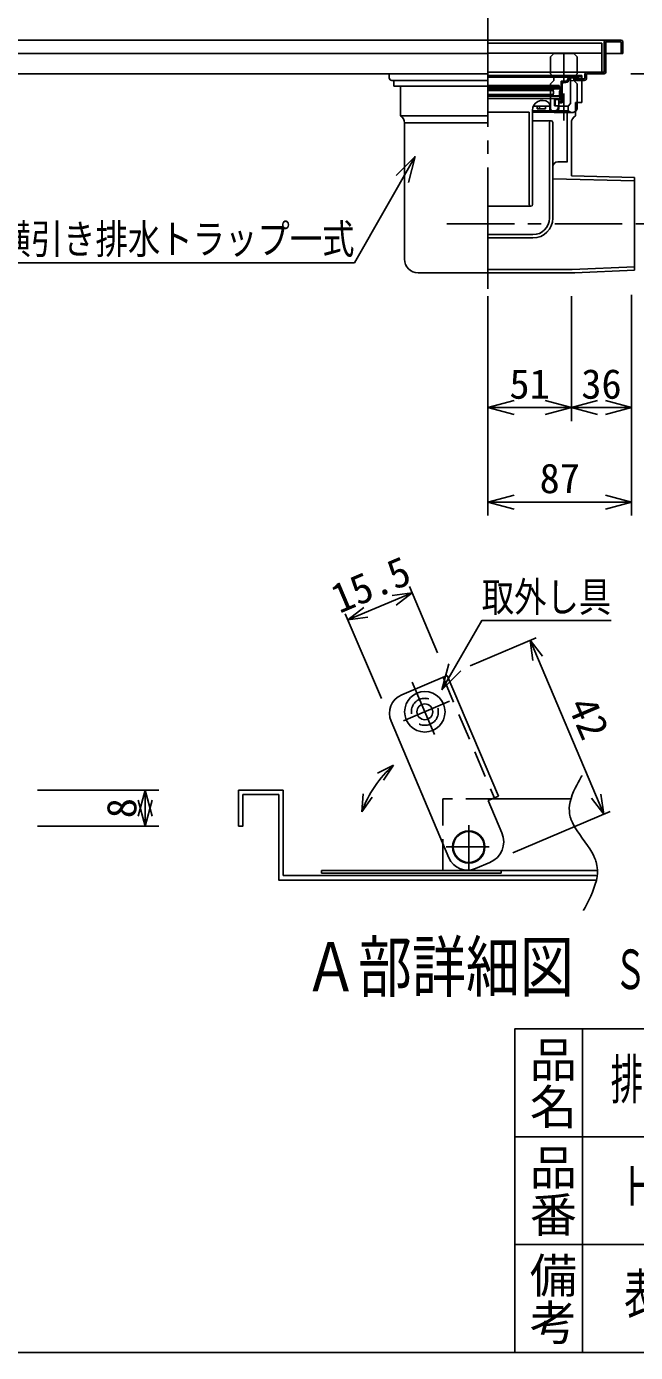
# Model space of a CAD drawing. Units: millimetres, scale not verified, with parts at other scales. Extents: x -1092 to 1092, y -744 to 696.
# Drawn here: x 2 to 364, y -744 to 43 of the extents above; entities that cross this region are included whole.
import ezdxf
from ezdxf.enums import TextEntityAlignment as Align

# ---------------------------------------------------------------- set-up
doc = ezdxf.new("R2010")
doc.units = ezdxf.units.MM
doc.header["$LTSCALE"] = 8
for name, pattern in [('CHAIN1', [8, 5, -1, 1, -1]), ('CHAIN2', [12, 9, -1, 1, -1]), ('DASHED2', [3, 2, -1])]:
    doc.linetypes.add(name, pattern=pattern)
for name, color, linetype in [('0-0_計極細', 2, 'Continuous'), ('0-1_計細線', 3, 'Continuous'), ('0-5_寸法線', 7, 'Continuous'), ('0-7_枠細線', 5, 'Continuous'), ('0-8_枠中線', 5, 'Continuous'), ('1-2_極細2', 2, 'Continuous'), ('1-3_細線2', 4, 'Continuous'), ('1-5_寸法2', 7, 'Continuous')]:
    doc.layers.add(name, color=color, linetype=linetype)
doc.styles.add('@ＭＳ ゴシック', font='')
doc.styles.add('ＭＳ ゴシック', font='')
doc.styles.get('@ＭＳ ゴシック').set_extended_font_data('@MS Gothic')
doc.styles.get('ＭＳ ゴシック').set_extended_font_data('MS Gothic')

msp = doc.modelspace()

# ---------------------------------------------------------------- linework, layer by layer
at = {"layer": '0-0_計極細', "linetype": 'CHAIN2'}
msp.add_line((276.004, 438.969), (276.004, -145.328), dxfattribs=at)
at = {"layer": '0-0_計極細', "linetype": 'DASHED2'}
msp.add_line((321.004, -13.261), (321.004, 31.792), dxfattribs=at)
at = {"layer": '0-0_計極細'}
for p, q in [((276.004, 13.464), (331.743, 13.464)), ((276.004, 12.484), (324.963, 12.484)), ((319.4, 10.035), (321.31, 10.035)), ((319.4, 7.096), (319.4, 10.035)), ((319.4, -2.014), (319.4, 8.321)), ((320.085, -2.7), (320.085, 8.321)), ((322.281, 10.035), (321.114, 10.035)), ((322.281, 9.349), (321.114, 9.349)), ((324.963, 12.484), (331.743, 13.45)), ((324.963, -3.21), (324.963, 11.791)), ((331.743, 11.106), (324.963, 10.322)), ((325.059, 11.805), (331.743, 12.757)), ((318.616, 5.726), (276.004, 5.726)), ((276.004, 5.535), (319.253, 5.535)), ((276.004, 4.555), (314.453, 4.555)), ((276.004, 2.302), (314.453, 2.302)), ((276.004, 1.323), (318.469, 1.323)), ((276.2, 7.586), (318.322, 7.586)), ((276.2, 6.606), (318.91, 6.606)), ((314.453, 2.302), (314.943, 2.792)), ((314.943, 1.812), (314.453, 2.302)), ((314.943, 5.535), (314.943, 5.045)), ((314.943, 4.066), (314.943, 2.792)), ((314.943, 1.812), (314.943, 1.323)), ((318.322, 6.606), (318.322, 7.586)), ((318.469, 4.066), (319.253, 5.535)), ((318.469, 4.066), (318.469, 1.323)), ((318.616, 5.726), (318.616, 6.606)), ((318.616, -0.25), (276.004, -0.25)), ((302.453, -63.089), (302.453, -7.132)), ((302.453, -7.507), (323.514, -7.507)), ((302.999, -4.659), (312.737, -4.659)), ((305.182, -6.324), (305.182, -4.659)), ((305.182, -6.324), (310.08, -6.324)), ((306.652, -6.324), (306.652, -4.659)), ((310.08, -6.324), (310.08, -4.659)), ((312.738, -7.499), (312.738, -4.56)), ((315.677, -7.499), (312.738, -7.499)), ((315.432, -4.56), (315.432, -0.25)), ((315.432, -0.74), (319.4, -0.74)), ((315.922, -4.56), (315.922, -0.74)), ((317.313, -6.618), (318.126, -6.618)), ((318.126, -6.618), (318.126, -0.74)), ((318.126, -2.014), (319.4, -2.014)), ((318.126, -2.7), (320.085, -2.7)), ((318.126, -4.659), (323.514, -4.659)), ((324.963, -3.21), (323.514, -4.659)), ((323.514, -7.507), (323.514, -4.659)), ((324.963, -8.29), (323.514, -7.507)), ((276.004, -8.29), (300.494, -8.29)), ((300.494, -63.089), (300.494, -8.29)), ((302.453, -8.29), (324.963, -8.29)), ((313.473, -13.384), (302.453, -13.384)), ((312.494, -71.13), (312.494, -14.364)), ((314.453, -71.13), (314.453, -14.364)), ((323.024, -37.757), (323.024, -8.29)), ((323.097, -37.757), (317.464, -37.757)), ((314.453, -71.13), (314.453, -44.681)), ((314.525, -47.73), (363.004, -48.926)), ((301.473, -64.069), (276.004, -64.069)), ((302.444, -63.217), (302.444, -63.217)), ((276.004, -80.926), (302.698, -80.926)), ((276.004, -82.885), (302.698, -82.885)), ((302.698, -82.885), (300.494, -82.885)), ((276.004, -101.576), (325.862, -101.576)), ((325.862, -101.576), (363.004, -100.004))]:
    msp.add_line(p, q, dxfattribs=at)
at = {"layer": '0-0_計極細', "linetype": 'CHAIN1'}
msp.add_line((251.663, -74.466), (382.014, -74.466), dxfattribs=at)
at = {"layer": '0-0_計極細'}
for points in [[(318.616, -0.25), (318.616, 1.219), (276.004, 1.219)], [(314.943, 4.066), (314.453, 4.555), (314.943, 5.045)], [(317.636, -5.54), (317.636, -4.56), (315.432, -4.56)]]:
    msp.add_lwpolyline(points, dxfattribs=at)
for centre, radius, start, end in [((321.114, 8.321), 1.714, 90, 180), ((321.114, 8.321), 1.029, 90, 180), ((322.281, 11.015), 0.98, 270, 356.64911), ((322.281, 11.015), 1.665, 270, 356.64911), ((324.963, 10.77), 1.714, 90, 175.84901), ((324.963, 10.77), 1.029, 90, 175.84901), ((318.91, 7.096), 0.49, 270, 360), ((308.33, -7.132), 5.878, 55.16629, 180), ((309.8, -4.56), 2.939, 0, 50.0295), ((315.677, -5.54), 1.959, 270, 360), ((313.473, -14.364), 0.98, 90, 180), ((313.473, -14.364), 0.98, 0, 90), ((317.464, -40.696), 2.939, 90, 180), ((301.473, -63.089), 0.98, 180, 270), ((301.473, -63.089), 0.98, 270, 360), ((302.698, -71.13), 11.755, 270, 360), ((302.698, -71.13), 9.796, 270, 360)]:
    msp.add_arc(centre, radius, start, end, dxfattribs=at)
at = {"layer": '0-1_計細線'}
for p, q in [((276.004, 32.634), (343.504, 32.634)), ((343.504, 32.634), (343.504, 15.534)), ((345.004, 33.534), (345.004, 15.534)), ((356.004, 26.534), (356.004, 33.534)), ((-539.996, 26.534), (276.004, 26.534)), ((276.004, 26.634), (343.504, 26.634)), ((355.004, 26.534), (356.004, 26.534)), ((-83.996, 14.534), (276.004, 14.534)), ((217.504, 14.034), (217.504, 12.034)), ((219.004, 10.534), (276.004, 10.534)), ((220.265, 7.187), (220.265, 10.534)), ((276.004, 15.534), (343.504, 15.534)), ((333.004, 10.534), (327.004, 10.534)), ((331.743, -2.609), (331.743, 13.464)), ((333.504, 14.034), (333.504, 12.034)), ((334.504, 14.034), (334.504, 12.034)), ((345.004, 15.534), (335.004, 15.534)), ((335.004, 14.534), (345.004, 14.534)), ((276.004, 7.187), (220.265, 7.187)), ((224.085, -10.445), (224.085, 7.187)), ((327.922, -2.609), (331.743, -2.609)), ((327.922, -10.445), (327.922, -2.609)), ((276.004, -10.445), (224.085, -10.445)), ((276.004, -14.687), (226.534, -14.687)), ((226.534, -95.536), (226.534, -14.687)), ((325.473, -46.04), (325.473, -14.687)), ((325.473, -46.04), (363.004, -46.966)), ((363.004, -101.966), (363.004, -46.966)), ((327.534, -103.536), (363.004, -101.966)), ((234.534, -103.536), (327.534, -103.536))]:
    msp.add_line(p, q, dxfattribs=at)
at = {"layer": '0-1_計細線', "linetype": 'DASHED2'}
for p, q in [((315.004, 26.522), (313.004, 24.522)), ((313.004, 14.522), (313.004, 24.522)), ((315.004, 26.522), (327.004, 26.522)), ((329.004, 24.522), (327.004, 26.522)), ((329.004, 14.522), (329.004, 24.522)), ((313.004, 8.522), (313.004, -5.478)), ((329.004, 8.522), (329.004, -5.478)), ((316.004, -8.478), (326.004, -8.478))]:
    msp.add_line(p, q, dxfattribs=at)
at = {"layer": '0-1_計細線'}
for points in [[(355.004, 34.534), (346.004, 34.534), (-538.996, 34.534)], [(346.004, 26.534), (355.004, 26.534), (355.004, 33.534), (346.004, 33.534), (346.004, 15.534)], [(333.004, 11.534), (327.004, 11.534), (327.004, 10.534)]]:
    msp.add_lwpolyline(points, dxfattribs=at)
at = {"layer": '0-1_計細線', "linetype": 'DASHED2'}
for points in [[(313.004, 14.522), (315.004, 12.522), (315.004, 10.522), (313.004, 8.522)], [(329.004, 14.522), (327.004, 12.522), (327.004, 10.522), (329.004, 8.522)]]:
    msp.add_lwpolyline(points, dxfattribs=at)
at = {"layer": '0-1_計細線'}
for centre, radius, start, end in [((346.004, 33.534), 1, 90, 180), ((355.004, 33.534), 1, 0, 90), ((217.004, 14.034), 0.5, 0, 90), ((219.004, 12.034), 1.5, 180, 270), ((333.004, 12.034), 1.5, 270, 360), ((333.004, 12.034), 0.5, 270, 360), ((335.004, 14.034), 1.5, 90, 180), ((335.004, 14.034), 0.5, 90, 180), ((345.004, 15.534), 1, 270, 360), ((221.636, -14.687), 4.898, 0, 60), ((330.371, -14.687), 4.898, 120, 180), ((234.534, -95.536), 8, 180, 270)]:
    msp.add_arc(centre, radius, start, end, dxfattribs=at)
at = {"layer": '0-1_計細線', "linetype": 'DASHED2'}
for centre, start, end in [((316.004, -5.478), 180, 270), ((326.004, -5.478), 270, 360)]:
    msp.add_arc(centre, 3, start, end, dxfattribs=at)
at = {"layer": '0-5_寸法線'}
for p, q in [((360.704, 14.534), (563.004, 14.534)), ((360.704, 14.534), (451.004, 14.534)), ((232.879, -34.54), (221.616, -45.904)), ((232.879, -34.54), (228.806, -50.013)), ((276.004, -117.484), (276.004, -191.536)), ((276.004, -117.484), (276.004, -247.536)), ((325.473, -117.484), (325.473, -191.536)), ((361.228, -116.602), (361.228, -191.536)), ((361.228, -117.484), (361.228, -247.536)), ((276.004, -183.536), (291.459, -179.395)), ((325.473, -183.536), (310.018, -179.395)), ((325.473, -183.536), (340.928, -179.395)), ((361.228, -183.536), (345.773, -179.395)), ((276.004, -183.536), (291.459, -187.677)), ((276.004, -183.536), (325.473, -183.536)), ((325.473, -183.536), (310.018, -187.677)), ((325.473, -183.536), (340.928, -187.677)), ((325.473, -183.536), (361.228, -183.536)), ((361.228, -183.536), (345.773, -187.677)), ((276.004, -239.536), (291.459, -235.395)), ((361.228, -239.536), (345.773, -235.395)), ((276.004, -239.536), (291.459, -243.677)), ((276.004, -239.536), (361.228, -239.536)), ((361.228, -239.536), (345.773, -243.677))]:
    msp.add_line(p, q, dxfattribs=at)
msp.add_lwpolyline([(232.879, -34.54), (196.817, -97.646), (-14.383, -97.646)], dxfattribs=at)
at = {"layer": '0-7_枠細線'}
for p, q in [((332, -552), (332, -744)), ((708, -616), (292, -616)), ((804, -680), (292, -680))]:
    msp.add_line(p, q, dxfattribs=at)
at = {"layer": '0-8_枠中線'}
msp.add_lwpolyline([(-1092, -744), (-1092, 696), (1092, 696), (1092, -744)], close=True, dxfattribs=at)
msp.add_lwpolyline([(1092, -552), (292, -552), (292, -744)], dxfattribs=at)
at = {"layer": '1-2_極細2'}
for p, q in [((248.589, -350.995), (251.35, -340.691)), ((248.589, -350.995), (256.131, -343.452)), ((127.967, -410.434), (154.634, -410.434)), ((127.967, -431.767), (127.967, -410.434)), ((130.634, -413.1), (151.967, -413.1)), ((154.634, -410.434), (154.634, -461.1)), ((325.414, -415.5), (278.904, -415.5)), ((154.634, -461.1), (340.2, -461.1)), ((177.266, -458.167), (177.266, -459.767)), ((177.266, -458.167), (249.3, -458.167)), ((177.266, -459.767), (283.933, -459.767)), ((283.933, -459.767), (283.933, -458.167))]:
    msp.add_line(p, q, dxfattribs=at)
at = {"layer": '1-2_極細2', "linetype": 'DASHED2'}
for p, q in [((249.406, -343.43), (279.831, -415.107)), ((249.3, -415.5), (249.3, -442.06)), ((278.904, -415.5), (249.3, -415.5))]:
    msp.add_line(p, q, dxfattribs=at)
at = {"layer": '1-2_極細2', "linetype": 'CHAIN1'}
for p, q in [((231.101, -346.373), (244.324, -377.524)), ((253.289, -357.716), (225.827, -369.373)), ((264.639, -457.488), (264.639, -431.21)), ((251.146, -444.152), (276.686, -444.152))]:
    msp.add_line(p, q, dxfattribs=at)
at = {"layer": '1-2_極細2'}
for points in [[(331.767, -401.794), (331.67, -401.964), (331.384, -402.47), (330.916, -403.299), (330.285, -404.426), (329.517, -405.823), (328.651, -407.451), (327.736, -409.267), (326.831, -411.222), (325.996, -413.264), (325.288, -415.337), (324.749, -417.387), (324.405, -419.357), (324.254, -421.194), (324.273, -422.846), (324.414, -424.267), (324.619, -425.418), (324.823, -426.264), (324.971, -426.782), (325.025, -426.956), (325.08, -427.13), (325.259, -427.649), (325.587, -428.499), (326.102, -429.658), (326.837, -431.098), (327.811, -432.781), (329.015, -434.664), (330.413, -436.7), (331.937, -438.834), (333.504, -441.011), (335.022, -443.173), (336.406, -445.259), (337.591, -447.211), (338.544, -448.974), (339.257, -450.495), (339.752, -451.73), (340.064, -452.64), (340.232, -453.198), (340.284, -453.386), (340.334, -453.574)], [(127.967, -431.767), (130.634, -431.767), (130.634, -413.1)], [(151.967, -413.1), (151.967, -463.767), (340.2, -463.767)], [(249.3, -442.06), (249.3, -458.167), (340.936, -458.167)], [(340.334, -453.574), (340.471, -454.134), (340.656, -455.052), (340.832, -456.307), (340.936, -457.868), (340.907, -459.696), (340.7, -461.744), (340.29, -463.958), (339.679, -466.279), (338.894, -468.641), (337.979, -470.98), (336.995, -473.23), (336.006, -475.326), (335.071, -477.21), (334.243, -478.828), (333.564, -480.136), (333.061, -481.097), (332.753, -481.684), (332.649, -481.881)]]:
    msp.add_lwpolyline(points, dxfattribs=at)
at = {"layer": '1-2_極細2', "linetype": 'DASHED2'}
msp.add_circle((238.568, -363.964), 8, dxfattribs=at)
at = {"layer": '1-2_極細2'}
msp.add_circle((264.639, -444.152), 9.2, dxfattribs=at)
at = {"layer": '1-3_細線2'}
for p, q in [((251.861, -342.389), (224.859, -353.85)), ((282.286, -414.065), (251.861, -342.389)), ((218.502, -369.585), (252.886, -450.589)), ((276.149, -416.67), (282.286, -414.065)), ((284.276, -435.817), (276.149, -416.67)), ((268.621, -456.946), (277.213, -453.3))]:
    msp.add_line(p, q, dxfattribs=at)
for centre, radius in [((238.568, -363.964), 12), ((238.568, -363.964), 4.667), ((264.639, -444.152), 9.6)]:
    msp.add_circle(centre, radius, dxfattribs=at)
for centre, radius, start, end in [((229.548, -364.896), 12, 113, 203), ((272.003, -441.026), 13.333, 293, 23), ((263.933, -445.9), 12, 203, 293)]:
    msp.add_arc(centre, radius, start, end, dxfattribs=at)
at = {"layer": '1-5_寸法2'}
for p, q in [((246.13, -328.888), (229.459, -289.613)), ((192.974, -309.445), (231.022, -293.295)), ((231.022, -293.295), (219.139, -294.965)), ((231.022, -293.295), (221.566, -300.683)), ((212.771, -356.084), (191.411, -305.763)), ((192.974, -309.445), (202.43, -302.057)), ((192.974, -309.445), (204.858, -307.775)), ((265.362, -336.658), (304.637, -319.987)), ((300.954, -321.55), (308.342, -331.006)), ((300.954, -321.55), (302.625, -333.433)), ((344.716, -424.646), (300.954, -321.55)), ((248.589, -350.995), (252.73, -335.54)), ((248.589, -350.995), (259.903, -339.681)), ((220.058, -395.633), (210.481, -400.329)), ((220.058, -395.633), (214.111, -404.488)), ((8.759, -410.434), (80.759, -410.434)), ((72.759, -410.434), (68.617, -425.889)), ((72.759, -431.767), (68.617, -416.312)), ((72.759, -410.434), (76.9, -425.889)), ((72.759, -431.767), (72.759, -410.434)), ((72.759, -431.767), (76.9, -416.312)), ((201.158, -423.294), (202.051, -412.665)), ((201.158, -423.294), (207.246, -414.536)), ((344.716, -424.646), (337.328, -415.19)), ((344.716, -424.646), (343.046, -412.763)), ((290.713, -447.569), (348.398, -423.083)), ((8.759, -431.767), (80.759, -431.767))]:
    msp.add_line(p, q, dxfattribs=at)
msp.add_lwpolyline([(248.589, -350.995), (272.32, -309.891), (349.12, -309.891)], dxfattribs=at)
msp.add_arc((263.933, -445.9), 66.721, 131.11509, 160.19528, dxfattribs=at)

# ---------------------------------------------------------------- texts
at = {"layer": '0-5_寸法線', "style": 'ＭＳ ゴシック', "width": 0.8}
msp.add_text('横引き排水トラップ一式', height=17.6, dxfattribs=at).set_placement((-14.383, -97.588), align=Align.BOTTOM_LEFT)
at = {"layer": '0-5_寸法線', "style": 'ＭＳ ゴシック'}
for s, p in [('51', (288.738, -183.536)), ('36', (331.351, -183.536)), ('87', (306.616, -239.536))]:
    msp.add_text(s, height=17.6, dxfattribs=at).set_placement(p, align=Align.BOTTOM_LEFT)
at = {"layer": '0-7_枠細線', "style": 'ＭＳ ゴシック'}
for s, height, width, p in [('Ａ部詳細図', 29.33, 0.8, (166.916, -538.637)), ('Ｓ＝１：３', 23.46, 0.6, (350.834, -535.481)), ('排水ユニット ＳＵＳグレーチング 浅型', 23.46, 0.6, (348.8, -600.751)), ('ＨＳＡＹ－１５Ｌ９００Ｔ', 23.46, 0.6, (356.8, -664)), ('表面形状については記号表参照のこと', 23.46, 0.6, (356.8, -728))]:
    msp.add_text(s, height=height, dxfattribs=dict(at, width=width)).set_placement(p, align=Align.BOTTOM_LEFT)
at = {"layer": '0-7_枠細線', "style": '@ＭＳ ゴシック'}
for s, p in [('品名', (298, -556)), ('品番', (298, -620)), ('備考', (298, -684))]:
    msp.add_text(s, height=20.53, rotation=270, dxfattribs=at).set_placement(p, align=Align.BOTTOM_LEFT)
at = {"layer": '1-5_寸法2', "style": 'ＭＳ ゴシック'}
for s, rotation, p in [('15.5', 23, (189.906, -310.748)), ('42', 293, (318.147, -362.052)), ('8', 90, (72.759, -427.1))]:
    msp.add_text(s, height=17.6, rotation=rotation, dxfattribs=at).set_placement(p, align=Align.BOTTOM_LEFT)
at = {"layer": '1-5_寸法2', "style": 'ＭＳ ゴシック', "width": 0.8}
msp.add_text('取外し具', height=17.6, dxfattribs=at).set_placement((272.32, -309.891), align=Align.BOTTOM_LEFT)

doc.saveas('drawing.dxf')
